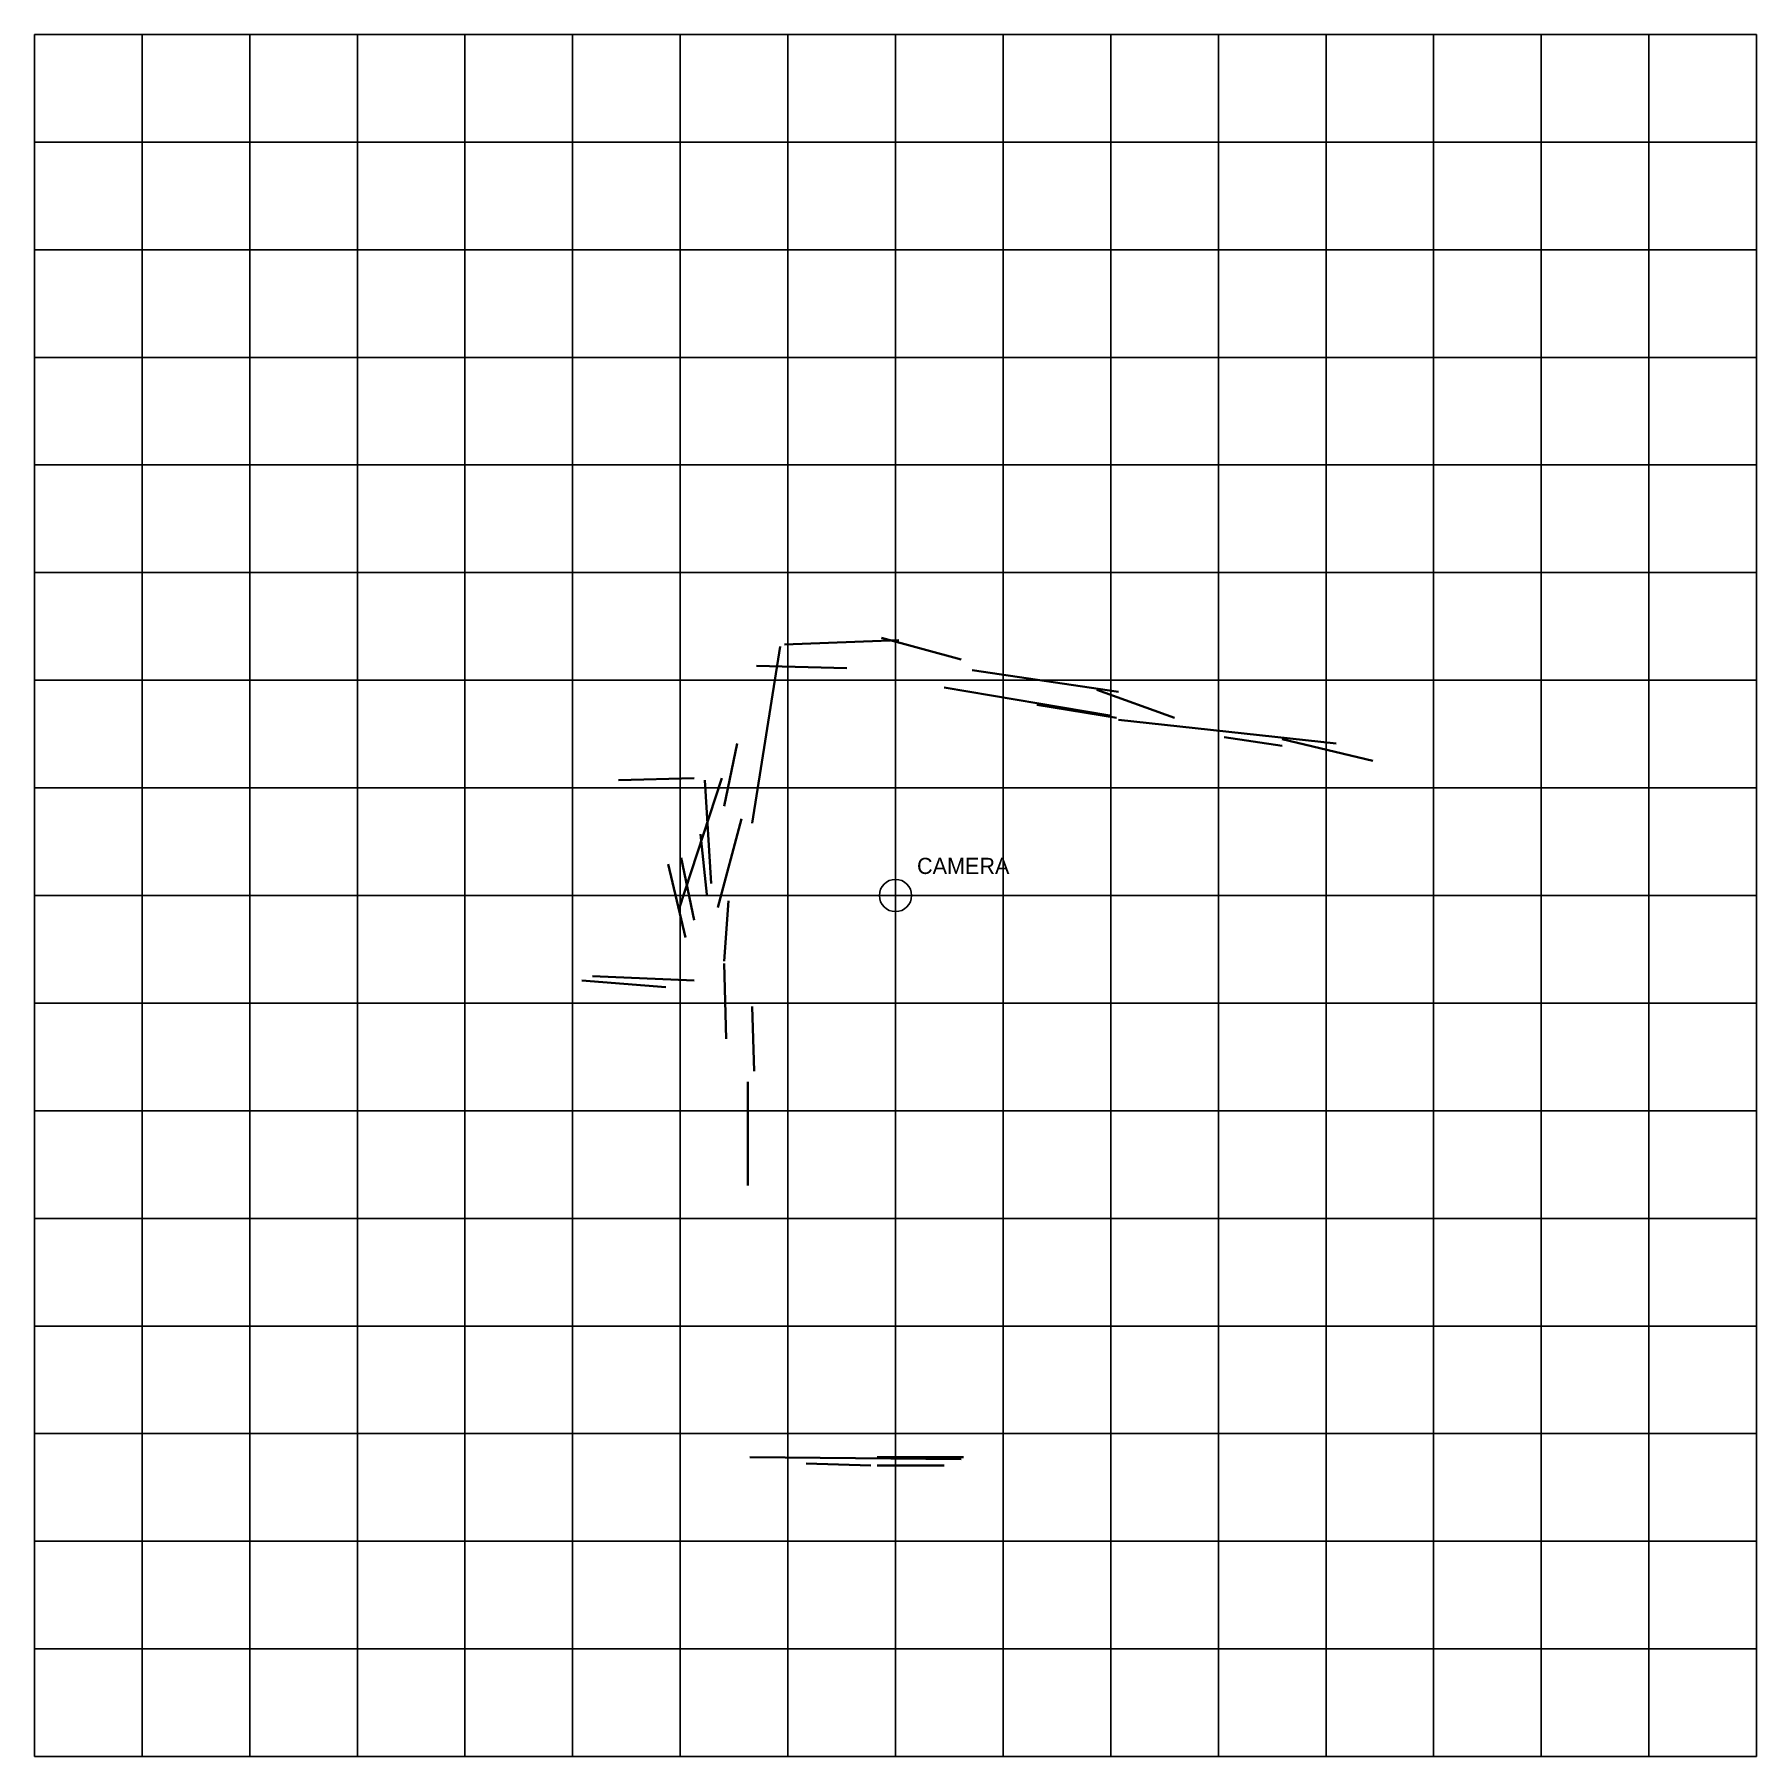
# Model space of a CAD drawing. Header units: metres. Extents: x -8 to 8, y -8 to 8.
import ezdxf

# ---------------------------------------------------------------- set-up
doc = ezdxf.new("R2010")
doc.units = ezdxf.units.M
for name, color, linetype in [('CAMERA', 1, 'Continuous'), ('GRID', 8, 'Continuous'), ('WALLS', 7, 'Continuous')]:
    doc.layers.add(name, color=color, linetype=linetype)

msp = doc.modelspace()

# ---------------------------------------------------------------- linework, layer by layer
at = {"layer": 'CAMERA'}
for p, q in [((0, -0.25), (0, 0.25)), ((-0.25, 0), (0.25, 0))]:
    msp.add_line(p, q, dxfattribs=at)
msp.add_circle((0, 0), 0.15, dxfattribs=at)
at = {"layer": 'GRID'}
for p, q in [((-8, -8), (-8, 8)), ((-8, 8), (8, 8)), ((-7, -8), (-7, 8)), ((-6, -8), (-6, 8)), ((-5, -8), (-5, 8)), ((-4, -8), (-4, 8)), ((-3, -8), (-3, 8)), ((-2, -8), (-2, 8)), ((-1, -8), (-1, 8)), ((0, -8), (0, 8)), ((1, -8), (1, 8)), ((2, -8), (2, 8)), ((3, -8), (3, 8)), ((4, -8), (4, 8)), ((5, -8), (5, 8)), ((6, -8), (6, 8)), ((7, -8), (7, 8)), ((8, -8), (8, 8)), ((-8, 7), (8, 7)), ((-8, 6), (8, 6)), ((-8, 5), (8, 5)), ((-8, 4), (8, 4)), ((-8, 3), (8, 3)), ((-8, 2), (8, 2)), ((-8, 1), (8, 1)), ((-8, 0), (8, 0)), ((-8, -1), (8, -1)), ((-8, -2), (8, -2)), ((-8, -3), (8, -3)), ((-8, -4), (8, -4)), ((-8, -5), (8, -5)), ((-8, -6), (8, -6)), ((-8, -7), (8, -7)), ((-8, -8), (8, -8))]:
    msp.add_line(p, q, dxfattribs=at)
at = {"layer": 'WALLS', "lineweight": 35}
for p, q in [((-1.332, 0.671), (-1.071, 2.313)), ((-1.031, 2.333), (0.03, 2.373)), ((-0.13, 2.393), (0.611, 2.193)), ((-1.292, 2.133), (-0.451, 2.113)), ((0.711, 2.093), (2.073, 1.892)), ((0.451, 1.932), (1.992, 1.672)), ((1.312, 1.772), (2.053, 1.652)), ((1.872, 1.912), (2.593, 1.652)), ((2.073, 1.632), (4.095, 1.412)), ((3.054, 1.472), (3.594, 1.392)), ((3.594, 1.452), (4.436, 1.252)), ((-1.592, 0.831), (-1.472, 1.412)), ((-2.573, 1.071), (-1.872, 1.091)), ((-2.013, -0.13), (-1.612, 1.091)), ((-1.772, 1.071), (-1.712, 0.11)), ((-1.652, -0.11), (-1.432, 0.711)), ((-1.812, 0.571), (-1.752, 0.01)), ((-1.992, 0.35), (-1.872, -0.23)), ((-2.113, 0.29), (-1.952, -0.39)), ((-1.592, -0.611), (-1.552, -0.05)), ((-1.592, -0.631), (-1.572, -1.332)), ((-2.914, -0.791), (-2.133, -0.851)), ((-2.814, -0.751), (-1.872, -0.791)), ((-1.332, -1.031), (-1.312, -1.632)), ((-1.372, -2.693), (-1.372, -1.732)), ((-1.352, -5.217), (0.611, -5.237)), ((-0.831, -5.277), (-0.23, -5.297)), ((-0.17, -5.217), (0.631, -5.217)), ((-0.17, -5.297), (0.451, -5.297))]:
    msp.add_line(p, q, dxfattribs=at)

# ---------------------------------------------------------------- texts
at = {"layer": 'CAMERA'}
msp.add_text('CAMERA', height=0.15, dxfattribs=at).set_placement((0.2, 0.2))

doc.saveas('drawing.dxf')
